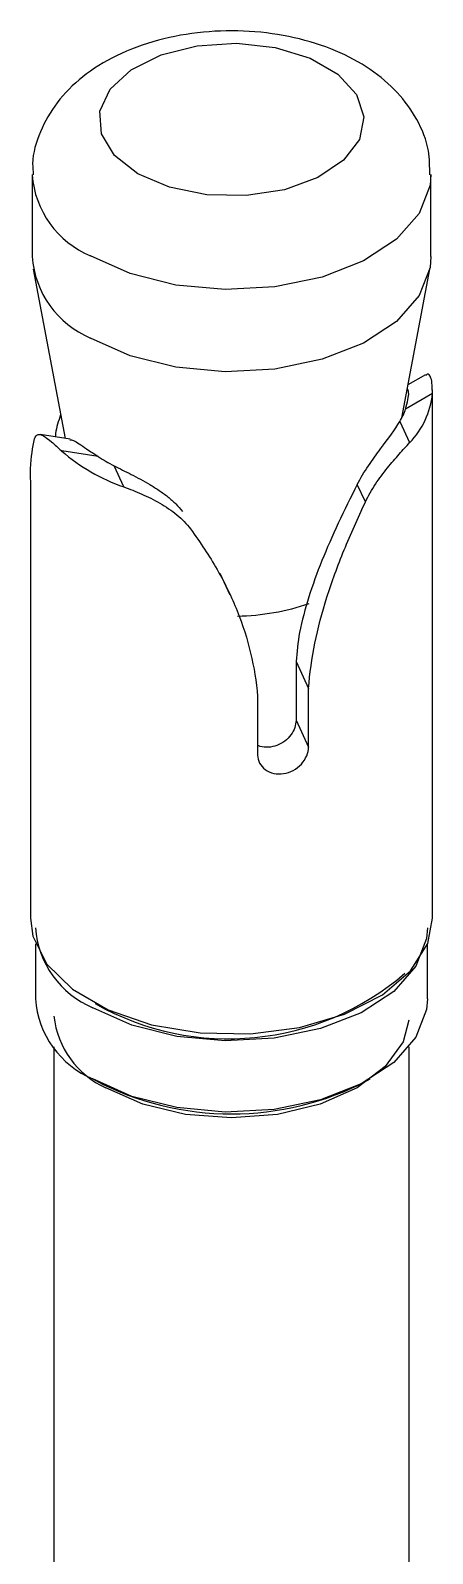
# Model space of a CAD drawing. Extents: x -976302 to -776254, y 5665 to 231437.
# Drawn here: x -791734.2 to -791673.8, y 92190 to 92418.4 of the extents above; entities that cross this region are included whole.
import ezdxf

# ---------------------------------------------------------------- set-up
doc = ezdxf.new("R2010")
doc.units = 0
doc.header["$LTSCALE"] = 1000
doc.header["$MEASUREMENT"] = 0
doc.layers.add('暖通', color=7, linetype='Continuous')

msp = doc.modelspace()

# ---------------------------------------------------------------- linework, layer by layer
at = {"layer": '暖通', "color": 7}
for p, q in [((-791733.96, 92396.83), (-791733.96, 92384.51)), ((-791733.96, 92396.83), (-791733.96, 92384.51)), ((-791733.96, 92396.83), (-791733.96, 92384.51)), ((-791733.96, 92396.83), (-791733.96, 92384.51)), ((-791674.08, 92384.51), (-791674.08, 92396.83)), ((-791674.08, 92384.51), (-791674.08, 92396.83)), ((-791674.08, 92384.51), (-791674.08, 92396.83)), ((-791674.08, 92384.51), (-791674.08, 92396.83)), ((-791733.79, 92382.64), (-791729.01, 92357.24)), ((-791733.79, 92382.64), (-791729.01, 92357.24)), ((-791733.79, 92382.64), (-791729.01, 92357.24)), ((-791733.79, 92382.64), (-791729.01, 92357.24)), ((-791678.45, 92360.31), (-791674.26, 92382.64)), ((-791678.45, 92360.31), (-791674.26, 92382.64)), ((-791678.45, 92360.31), (-791674.26, 92382.64)), ((-791678.45, 92360.31), (-791674.26, 92382.64)), ((-791674.91, 92366.76), (-791677.52, 92365.25)), ((-791674.91, 92366.76), (-791677.52, 92365.25)), ((-791674.91, 92366.76), (-791677.52, 92365.25)), ((-791674.91, 92366.76), (-791677.52, 92365.25)), ((-791673.83, 92285.28), (-791673.83, 92364.54)), ((-791673.83, 92285.28), (-791673.83, 92364.54)), ((-791673.83, 92285.28), (-791673.83, 92364.54)), ((-791673.83, 92285.28), (-791673.83, 92364.54)), ((-791673.86, 92363.96), (-791677.88, 92361.64)), ((-791673.86, 92363.96), (-791677.88, 92361.64)), ((-791678.75, 92359.77), (-791677.27, 92356.6)), ((-791678.75, 92359.77), (-791677.27, 92356.6)), ((-791728.27, 92357.12), (-791732.74, 92357.82)), ((-791728.27, 92357.12), (-791732.74, 92357.82)), ((-791728.27, 92357.12), (-791732.74, 92357.82)), ((-791728.27, 92357.12), (-791732.74, 92357.82)), ((-791724.03, 92354.5), (-791729.52, 92355.35)), ((-791724.03, 92354.5), (-791729.52, 92355.35)), ((-791720.18, 92349.96), (-791721.66, 92353.13)), ((-791720.18, 92349.96), (-791721.66, 92353.13)), ((-791683.91, 92347.71), (-791685.13, 92350.33)), ((-791683.91, 92347.71), (-791685.13, 92350.33)), ((-791734.21, 92350.23), (-791734.21, 92285.28)), ((-791734.21, 92350.23), (-791734.21, 92285.28)), ((-791734.21, 92350.23), (-791734.21, 92285.28)), ((-791734.21, 92350.23), (-791734.21, 92285.28)), ((-791704.2, 92333.74), (-791705.7, 92336.97)), ((-791704.2, 92333.74), (-791705.7, 92336.97)), ((-791704.2, 92333.74), (-791705.7, 92336.97)), ((-791704.2, 92333.74), (-791705.7, 92336.97)), ((-791694.32, 92323.76), (-791692.45, 92319.72)), ((-791694.32, 92323.76), (-791694.32, 92314.97)), ((-791694.32, 92323.76), (-791692.45, 92319.72)), ((-791694.32, 92323.76), (-791694.32, 92314.97)), ((-791700.1, 92318.54), (-791700.1, 92309.74)), ((-791700.1, 92318.54), (-791700.1, 92309.74)), ((-791692.45, 92310.92), (-791692.45, 92319.72)), ((-791692.45, 92310.92), (-791692.45, 92319.72)), ((-791694.32, 92314.97), (-791692.45, 92310.92)), ((-791694.32, 92314.97), (-791692.45, 92310.92)), ((-791733.46, 92281.41), (-791733.46, 92273.16)), ((-791733.46, 92281.41), (-791733.46, 92273.16)), ((-791733.46, 92281.41), (-791733.46, 92273.16)), ((-791733.46, 92281.41), (-791733.46, 92273.16)), ((-791674.58, 92273.16), (-791674.58, 92281.41)), ((-791674.58, 92273.16), (-791674.58, 92281.41)), ((-791674.58, 92273.16), (-791674.58, 92281.41)), ((-791674.58, 92273.16), (-791674.58, 92281.41)), ((-791730.69, 92265.97), (-791730.69, 92178.25)), ((-791730.69, 92265.97), (-791730.69, 92178.25)), ((-791730.69, 92265.97), (-791730.69, 92178.25)), ((-791730.69, 92265.97), (-791730.69, 92178.25)), ((-791677.35, 92178.25), (-791677.35, 92265.97)), ((-791677.35, 92178.25), (-791677.35, 92265.97)), ((-791677.35, 92178.25), (-791677.35, 92265.97)), ((-791677.35, 92178.25), (-791677.35, 92265.97)), ((-791724.84, 92261.14), (-791724.48, 92260.94)), ((-791724.84, 92261.14), (-791724.48, 92260.94)), ((-791724.84, 92261.14), (-791724.48, 92260.94)), ((-791724.84, 92261.14), (-791724.48, 92260.94)), ((-791683.56, 92260.94), (-791683.2, 92261.14)), ((-791683.56, 92260.94), (-791683.2, 92261.14)), ((-791683.56, 92260.94), (-791683.2, 92261.14)), ((-791683.56, 92260.94), (-791683.2, 92261.14))]:
    msp.add_line(p, q, dxfattribs=at)
at = {"layer": '暖通', "color": 7, "flags": 128}
for points in [[(-791718.08, 92396.94), (-791721.59, 92399.69), (-791723.55, 92402.92), (-791723.77, 92406.34), (-791722.24, 92409.64), (-791719.09, 92412.54), (-791714.6, 92414.77), (-791709.17, 92416.14), (-791703.28, 92416.52), (-791697.46, 92415.88), (-791692.22, 92414.28), (-791688.03, 92411.87), (-791685.26, 92408.84), (-791684.16, 92405.48), (-791684.82, 92402.08), (-791687.19, 92398.95), (-791691.06, 92396.35), (-791696.07, 92394.53), (-791701.8, 92393.65), (-791707.72, 92393.78), (-791713.31, 92394.91), (-791718.08, 92396.94)], [(-791718.08, 92396.94), (-791721.59, 92399.69), (-791723.55, 92402.92), (-791723.77, 92406.34), (-791722.24, 92409.64), (-791719.09, 92412.54), (-791714.6, 92414.77), (-791709.17, 92416.14), (-791703.28, 92416.52), (-791697.46, 92415.88), (-791692.22, 92414.28), (-791688.03, 92411.87), (-791685.26, 92408.84), (-791684.16, 92405.48), (-791684.82, 92402.08), (-791687.19, 92398.95), (-791691.06, 92396.35), (-791696.07, 92394.53), (-791701.8, 92393.65), (-791707.72, 92393.78), (-791713.31, 92394.91), (-791718.08, 92396.94)], [(-791718.08, 92396.94), (-791721.59, 92399.69), (-791723.55, 92402.92), (-791723.77, 92406.34), (-791722.24, 92409.64), (-791719.09, 92412.54), (-791714.6, 92414.77), (-791709.17, 92416.14), (-791703.28, 92416.52), (-791697.46, 92415.88), (-791692.22, 92414.28), (-791688.03, 92411.87), (-791685.26, 92408.84), (-791684.16, 92405.48), (-791684.82, 92402.08), (-791687.19, 92398.95), (-791691.06, 92396.35), (-791696.07, 92394.53), (-791701.8, 92393.65), (-791707.72, 92393.78), (-791713.31, 92394.91), (-791718.08, 92396.94)], [(-791718.08, 92396.94), (-791721.59, 92399.69), (-791723.55, 92402.92), (-791723.77, 92406.34), (-791722.24, 92409.64), (-791719.09, 92412.54), (-791714.6, 92414.77), (-791709.17, 92416.14), (-791703.28, 92416.52), (-791697.46, 92415.88), (-791692.22, 92414.28), (-791688.03, 92411.87), (-791685.26, 92408.84), (-791684.16, 92405.48), (-791684.82, 92402.08), (-791687.19, 92398.95), (-791691.06, 92396.35), (-791696.07, 92394.53), (-791701.8, 92393.65), (-791707.72, 92393.78), (-791713.31, 92394.91), (-791718.08, 92396.94)], [(-791674.08, 92396.81), (-791674.21, 92395.21), (-791675.85, 92390.98), (-791679.26, 92387.12), (-791684.22, 92383.87), (-791690.43, 92381.43), (-791697.49, 92379.97), (-791704.96, 92379.56), (-791712.37, 92380.24), (-791719.26, 92381.96), (-791725.19, 92384.61)], [(-791674.08, 92396.81), (-791674.21, 92395.21), (-791675.85, 92390.98), (-791679.26, 92387.12), (-791684.22, 92383.87), (-791690.43, 92381.43), (-791697.49, 92379.97), (-791704.96, 92379.56), (-791712.37, 92380.24), (-791719.26, 92381.96), (-791725.19, 92384.61)], [(-791674.08, 92396.81), (-791674.21, 92395.21), (-791675.85, 92390.98), (-791679.26, 92387.12), (-791684.22, 92383.87), (-791690.43, 92381.43), (-791697.49, 92379.97), (-791704.96, 92379.56), (-791712.37, 92380.24), (-791719.26, 92381.96), (-791725.19, 92384.61)], [(-791674.08, 92396.81), (-791674.21, 92395.21), (-791675.85, 92390.98), (-791679.26, 92387.12), (-791684.22, 92383.87), (-791690.43, 92381.43), (-791697.49, 92379.97), (-791704.96, 92379.56), (-791712.37, 92380.24), (-791719.26, 92381.96), (-791725.19, 92384.61)], [(-791674.08, 92384.51), (-791674.21, 92382.88), (-791675.85, 92378.65), (-791679.26, 92374.79), (-791684.22, 92371.54), (-791690.43, 92369.11), (-791697.49, 92367.64), (-791704.96, 92367.23), (-791712.37, 92367.91), (-791719.26, 92369.63), (-791725.19, 92372.29)], [(-791674.08, 92384.51), (-791674.21, 92382.88), (-791675.85, 92378.65), (-791679.26, 92374.79), (-791684.22, 92371.54), (-791690.43, 92369.11), (-791697.49, 92367.64), (-791704.96, 92367.23), (-791712.37, 92367.91), (-791719.26, 92369.63), (-791725.19, 92372.29)], [(-791674.08, 92384.51), (-791674.21, 92382.88), (-791675.85, 92378.65), (-791679.26, 92374.79), (-791684.22, 92371.54), (-791690.43, 92369.11), (-791697.49, 92367.64), (-791704.96, 92367.23), (-791712.37, 92367.91), (-791719.26, 92369.63), (-791725.19, 92372.29)], [(-791674.08, 92384.51), (-791674.21, 92382.88), (-791675.85, 92378.65), (-791679.26, 92374.79), (-791684.22, 92371.54), (-791690.43, 92369.11), (-791697.49, 92367.64), (-791704.96, 92367.23), (-791712.37, 92367.91), (-791719.26, 92369.63), (-791725.19, 92372.29)], [(-791734.21, 92285.28), (-791733.84, 92282.55), (-791731.73, 92278.36), (-791727.88, 92274.6), (-791722.53, 92271.51), (-791716.01, 92269.28), (-791708.74, 92268.07), (-791701.18, 92267.93), (-791693.79, 92268.88), (-791687.05, 92270.86), (-791681.37, 92273.75), (-791677.12, 92277.37), (-791674.56, 92281.48), (-791673.83, 92285.28)], [(-791734.21, 92285.28), (-791733.84, 92282.55), (-791731.73, 92278.36), (-791727.88, 92274.6), (-791722.53, 92271.51), (-791716.01, 92269.28), (-791708.74, 92268.07), (-791701.18, 92267.93), (-791693.79, 92268.88), (-791687.05, 92270.86), (-791681.37, 92273.75), (-791677.12, 92277.37), (-791674.56, 92281.48), (-791673.83, 92285.28)], [(-791734.21, 92285.28), (-791733.84, 92282.55), (-791731.73, 92278.36), (-791727.88, 92274.6), (-791722.53, 92271.51), (-791716.01, 92269.28), (-791708.74, 92268.07), (-791701.18, 92267.93), (-791693.79, 92268.88), (-791687.05, 92270.86), (-791681.37, 92273.75), (-791677.12, 92277.37), (-791674.56, 92281.48), (-791673.83, 92285.28)], [(-791734.21, 92285.28), (-791733.84, 92282.55), (-791731.73, 92278.36), (-791727.88, 92274.6), (-791722.53, 92271.51), (-791716.01, 92269.28), (-791708.74, 92268.07), (-791701.18, 92267.93), (-791693.79, 92268.88), (-791687.05, 92270.86), (-791681.37, 92273.75), (-791677.12, 92277.37), (-791674.56, 92281.48), (-791673.83, 92285.28)], [(-791674.58, 92283.84), (-791674.72, 92282.24), (-791676.32, 92278.09), (-791679.67, 92274.29), (-791684.55, 92271.09), (-791690.66, 92268.7), (-791697.6, 92267.26), (-791704.95, 92266.86), (-791712.23, 92267.52), (-791719.01, 92269.21), (-791724.84, 92271.83)], [(-791674.58, 92283.84), (-791674.72, 92282.24), (-791676.32, 92278.09), (-791679.67, 92274.29), (-791684.55, 92271.09), (-791690.66, 92268.7), (-791697.6, 92267.26), (-791704.95, 92266.86), (-791712.23, 92267.52), (-791719.01, 92269.21), (-791724.84, 92271.83)], [(-791674.58, 92283.84), (-791674.72, 92282.24), (-791676.32, 92278.09), (-791679.67, 92274.29), (-791684.55, 92271.09), (-791690.66, 92268.7), (-791697.6, 92267.26), (-791704.95, 92266.86), (-791712.23, 92267.52), (-791719.01, 92269.21), (-791724.84, 92271.83)], [(-791674.58, 92283.84), (-791674.72, 92282.24), (-791676.32, 92278.09), (-791679.67, 92274.29), (-791684.55, 92271.09), (-791690.66, 92268.7), (-791697.6, 92267.26), (-791704.95, 92266.86), (-791712.23, 92267.52), (-791719.01, 92269.21), (-791724.84, 92271.83)], [(-791674.58, 92273.16), (-791674.72, 92271.56), (-791676.32, 92267.4), (-791679.67, 92263.61), (-791684.55, 92260.41), (-791690.66, 92258.02), (-791697.6, 92256.57), (-791704.95, 92256.17), (-791712.23, 92256.84), (-791719.01, 92258.53), (-791724.84, 92261.14)], [(-791674.58, 92273.16), (-791674.72, 92271.56), (-791676.32, 92267.4), (-791679.67, 92263.61), (-791684.55, 92260.41), (-791690.66, 92258.02), (-791697.6, 92256.57), (-791704.95, 92256.17), (-791712.23, 92256.84), (-791719.01, 92258.53), (-791724.84, 92261.14)], [(-791674.58, 92273.16), (-791674.72, 92271.56), (-791676.32, 92267.4), (-791679.67, 92263.61), (-791684.55, 92260.41), (-791690.66, 92258.02), (-791697.6, 92256.57), (-791704.95, 92256.17), (-791712.23, 92256.84), (-791719.01, 92258.53), (-791724.84, 92261.14)], [(-791674.58, 92273.16), (-791674.72, 92271.56), (-791676.32, 92267.4), (-791679.67, 92263.61), (-791684.55, 92260.41), (-791690.66, 92258.02), (-791697.6, 92256.57), (-791704.95, 92256.17), (-791712.23, 92256.84), (-791719.01, 92258.53), (-791724.84, 92261.14)], [(-791677.38, 92269.98), (-791678.26, 92266.71), (-791680.93, 92263), (-791685.16, 92259.81), (-791690.69, 92257.36), (-791697.12, 92255.82), (-791704.02, 92255.3), (-791710.92, 92255.82), (-791717.36, 92257.36), (-791722.88, 92259.81)], [(-791677.38, 92269.98), (-791678.26, 92266.71), (-791680.93, 92263), (-791685.16, 92259.81), (-791690.69, 92257.36), (-791697.12, 92255.82), (-791704.02, 92255.3), (-791710.92, 92255.82), (-791717.36, 92257.36), (-791722.88, 92259.81)], [(-791677.38, 92269.98), (-791678.26, 92266.71), (-791680.93, 92263), (-791685.16, 92259.81), (-791690.69, 92257.36), (-791697.12, 92255.82), (-791704.02, 92255.3), (-791710.92, 92255.82), (-791717.36, 92257.36), (-791722.88, 92259.81)], [(-791677.38, 92269.98), (-791678.26, 92266.71), (-791680.93, 92263), (-791685.16, 92259.81), (-791690.69, 92257.36), (-791697.12, 92255.82), (-791704.02, 92255.3), (-791710.92, 92255.82), (-791717.36, 92257.36), (-791722.88, 92259.81)]]:
    msp.add_lwpolyline(points, dxfattribs=at)
at = {"layer": '暖通', "color": 7}
for centre, radius, start, end in [((-791719.58, 92397.9), 14.43, 184.4331, 247.0907), ((-791719.58, 92397.9), 14.43, 184.4331, 247.0907), ((-791719.59, 92385.57), 14.41, 184.2066, 247.1136), ((-791719.59, 92385.57), 14.41, 184.2066, 247.1136), ((-791686.15, 92365.19), 12.36, 315.9205, 354.2826), ((-791686.15, 92365.19), 12.36, 315.9205, 354.2826), ((-791688.02, 92365.21), 10.75, 329.5973, 340.6057), ((-791688.02, 92365.21), 10.75, 329.5973, 340.6057), ((-791710.97, 92376.71), 28.3, 229.0183, 250.9871), ((-791710.97, 92376.71), 28.3, 229.0183, 250.9871), ((-791710.3, 92375.55), 25.13, 236.8797, 243.1257), ((-791710.3, 92375.55), 25.13, 236.8797, 243.1257), ((-791703.8, 92365.93), 35.36, 271.0925, 288.9167), ((-791703.8, 92365.93), 35.36, 271.0925, 288.9167), ((-791719.33, 92284.88), 14.17, 184.2066, 247.1136), ((-791719.33, 92284.88), 14.17, 184.2066, 247.1136), ((-791704.46, 92307.79), 40.62, 240.4683, 310.6934), ((-791704.46, 92307.79), 40.62, 240.4683, 310.6934), ((-791719.33, 92274.2), 14.17, 184.2066, 247.1136), ((-791719.33, 92274.2), 14.17, 184.2066, 247.1136), ((-791717.34, 92272.04), 13.43, 186.2564, 245.6346), ((-791717.34, 92272.04), 13.43, 186.2564, 245.6346), ((-791704.02, 92299.89), 43.99, 242.2873, 297.7181), ((-791704.02, 92299.89), 43.99, 242.2873, 297.7181)]:
    msp.add_arc(centre, radius, start, end, dxfattribs=at)
for points, knots in [([(-791674.26, 92396.78), (-791674.26, 92397.99), (-791674.26, 92400.88), (-791676.04, 92405.17), (-791679.02, 92409.3), (-791683.16, 92412.78), (-791688.37, 92415.58), (-791694.54, 92417.52), (-791701.33, 92418.47), (-791708.31, 92418.35), (-791715.14, 92417.13), (-791721.3, 92414.87), (-791726.42, 92411.69), (-791730.33, 92407.82), (-791732.84, 92403.35), (-791734.04, 92399.53), (-791733.83, 92397.34), (-791733.78, 92396.79)], [0, 0, 0, 0, 0.046503, 0.111141, 0.17548, 0.243089, 0.315844, 0.392566, 0.470023, 0.547522, 0.625824, 0.705856, 0.780164, 0.849873, 0.915259, 0.978556, 1, 1, 1, 1]), ([(-791674.26, 92396.78), (-791674.26, 92397.99), (-791674.26, 92400.88), (-791676.04, 92405.17), (-791679.02, 92409.3), (-791683.16, 92412.78), (-791688.37, 92415.58), (-791694.54, 92417.52), (-791701.33, 92418.47), (-791708.31, 92418.35), (-791715.14, 92417.13), (-791721.3, 92414.87), (-791726.42, 92411.69), (-791730.33, 92407.82), (-791732.84, 92403.35), (-791734.04, 92399.53), (-791733.83, 92397.34), (-791733.78, 92396.79)], [0, 0, 0, 0, 0.046503, 0.111141, 0.17548, 0.243089, 0.315844, 0.392566, 0.470023, 0.547522, 0.625824, 0.705856, 0.780164, 0.849873, 0.915259, 0.978556, 1, 1, 1, 1]), ([(-791674.26, 92396.78), (-791674.26, 92397.99), (-791674.26, 92400.88), (-791676.04, 92405.17), (-791679.02, 92409.3), (-791683.16, 92412.78), (-791688.37, 92415.58), (-791694.54, 92417.52), (-791701.33, 92418.47), (-791708.31, 92418.35), (-791715.14, 92417.13), (-791721.3, 92414.87), (-791726.42, 92411.69), (-791730.33, 92407.82), (-791732.84, 92403.35), (-791734.04, 92399.53), (-791733.83, 92397.34), (-791733.78, 92396.79)], [0, 0, 0, 0, 0.046503, 0.111141, 0.17548, 0.243089, 0.315844, 0.392566, 0.470023, 0.547522, 0.625824, 0.705856, 0.780164, 0.849873, 0.915259, 0.978556, 1, 1, 1, 1]), ([(-791674.26, 92396.78), (-791674.26, 92397.99), (-791674.26, 92400.88), (-791676.04, 92405.17), (-791679.02, 92409.3), (-791683.16, 92412.78), (-791688.37, 92415.58), (-791694.54, 92417.52), (-791701.33, 92418.47), (-791708.31, 92418.35), (-791715.14, 92417.13), (-791721.3, 92414.87), (-791726.42, 92411.69), (-791730.33, 92407.82), (-791732.84, 92403.35), (-791734.04, 92399.53), (-791733.83, 92397.34), (-791733.78, 92396.79)], [0, 0, 0, 0, 0.046503, 0.111141, 0.17548, 0.243089, 0.315844, 0.392566, 0.470023, 0.547522, 0.625824, 0.705856, 0.780164, 0.849873, 0.915259, 0.978556, 1, 1, 1, 1]), ([(-791673.86, 92363.96), (-791673.87, 92364.83), (-791673.89, 92366.33), (-791674.49, 92367.08), (-791674.79, 92366.74), (-791674.85, 92366.66)], [0, 0, 0, 0, 0.523178, 0.900486, 1, 1, 1, 1]), ([(-791673.86, 92363.96), (-791673.87, 92364.83), (-791673.89, 92366.33), (-791674.49, 92367.08), (-791674.79, 92366.74), (-791674.85, 92366.66)], [0, 0, 0, 0, 0.523178, 0.900486, 1, 1, 1, 1]), ([(-791673.86, 92363.96), (-791673.87, 92364.83), (-791673.89, 92366.33), (-791674.49, 92367.08), (-791674.79, 92366.74), (-791674.85, 92366.66)], [0, 0, 0, 0, 0.523178, 0.900486, 1, 1, 1, 1]), ([(-791673.86, 92363.96), (-791673.87, 92364.83), (-791673.89, 92366.33), (-791674.49, 92367.08), (-791674.79, 92366.74), (-791674.85, 92366.66)], [0, 0, 0, 0, 0.523178, 0.900486, 1, 1, 1, 1]), ([(-791677.88, 92361.64), (-791677.62, 92362.61), (-791677.24, 92364.02), (-791677.54, 92364.51), (-791677.63, 92364.67)], [0, 0, 0, 0, 0.686379, 1, 1, 1, 1]), ([(-791677.88, 92361.64), (-791677.62, 92362.61), (-791677.24, 92364.02), (-791677.54, 92364.51), (-791677.63, 92364.67)], [0, 0, 0, 0, 0.686379, 1, 1, 1, 1]), ([(-791677.88, 92361.64), (-791677.62, 92362.61), (-791677.24, 92364.02), (-791677.54, 92364.51), (-791677.63, 92364.67)], [0, 0, 0, 0, 0.686379, 1, 1, 1, 1]), ([(-791677.88, 92361.64), (-791677.62, 92362.61), (-791677.24, 92364.02), (-791677.54, 92364.51), (-791677.63, 92364.67)], [0, 0, 0, 0, 0.686379, 1, 1, 1, 1]), ([(-791729.68, 92360.77), (-791730, 92359.82), (-791730.39, 92358.69), (-791730.47, 92357.63), (-791730.49, 92357.47)], [0, 0, 0, 0, 0.844197, 1, 1, 1, 1]), ([(-791729.68, 92360.77), (-791730, 92359.82), (-791730.39, 92358.69), (-791730.47, 92357.63), (-791730.49, 92357.47)], [0, 0, 0, 0, 0.844197, 1, 1, 1, 1]), ([(-791729.68, 92360.77), (-791730, 92359.82), (-791730.39, 92358.69), (-791730.47, 92357.63), (-791730.49, 92357.47)], [0, 0, 0, 0, 0.844197, 1, 1, 1, 1]), ([(-791729.68, 92360.77), (-791730, 92359.82), (-791730.39, 92358.69), (-791730.47, 92357.63), (-791730.49, 92357.47)], [0, 0, 0, 0, 0.844197, 1, 1, 1, 1]), ([(-791685.13, 92350.33), (-791684.64, 92351.29), (-791684.07, 92352.22), (-791682.84, 92354.03), (-791682.22, 92354.88), (-791680.44, 92357.25), (-791679.45, 92358.57), (-791678.75, 92359.77)], [0, 0, 0, 0, 0.25, 0.25, 0.5, 0.5, 1, 1, 1, 1]), ([(-791685.13, 92350.33), (-791684.64, 92351.29), (-791684.07, 92352.22), (-791682.84, 92354.03), (-791682.22, 92354.88), (-791680.44, 92357.25), (-791679.45, 92358.57), (-791678.75, 92359.77)], [0, 0, 0, 0, 0.25, 0.25, 0.5, 0.5, 1, 1, 1, 1]), ([(-791685.13, 92350.33), (-791684.64, 92351.29), (-791684.07, 92352.22), (-791682.84, 92354.03), (-791682.22, 92354.88), (-791680.44, 92357.25), (-791679.45, 92358.57), (-791678.75, 92359.77)], [0, 0, 0, 0, 0.25, 0.25, 0.5, 0.5, 1, 1, 1, 1]), ([(-791685.13, 92350.33), (-791684.64, 92351.29), (-791684.07, 92352.22), (-791682.84, 92354.03), (-791682.22, 92354.88), (-791680.44, 92357.25), (-791679.45, 92358.57), (-791678.75, 92359.77)], [0, 0, 0, 0, 0.25, 0.25, 0.5, 0.5, 1, 1, 1, 1]), ([(-791734.16, 92350.23), (-791734.18, 92351.07), (-791734.25, 92354), (-791733.86, 92355.84), (-791733.58, 92357.16)], [0, 0, 0, 0, 0.2891576, 1, 1, 1, 1]), ([(-791734.16, 92350.23), (-791734.18, 92351.07), (-791734.25, 92354), (-791733.86, 92355.84), (-791733.58, 92357.16)], [0, 0, 0, 0, 0.2891576, 1, 1, 1, 1]), ([(-791734.16, 92350.23), (-791734.18, 92351.07), (-791734.25, 92354), (-791733.86, 92355.84), (-791733.58, 92357.16)], [0, 0, 0, 0, 0.2891576, 1, 1, 1, 1]), ([(-791734.16, 92350.23), (-791734.18, 92351.07), (-791734.25, 92354), (-791733.86, 92355.84), (-791733.58, 92357.16)], [0, 0, 0, 0, 0.2891576, 1, 1, 1, 1]), ([(-791733.58, 92357.16), (-791733.46, 92357.53), (-791733.3, 92357.74), (-791732.85, 92357.88), (-791732.58, 92357.8), (-791731.89, 92357.4), (-791731.49, 92357.09), (-791730.59, 92356.32), (-791730.08, 92355.86), (-791729.52, 92355.35)], [0, 0, 0, 0, 0.25, 0.25, 0.5, 0.5, 0.75, 0.75, 1, 1, 1, 1]), ([(-791733.58, 92357.16), (-791733.46, 92357.53), (-791733.3, 92357.74), (-791732.85, 92357.88), (-791732.58, 92357.8), (-791731.89, 92357.4), (-791731.49, 92357.09), (-791730.59, 92356.32), (-791730.08, 92355.86), (-791729.52, 92355.35)], [0, 0, 0, 0, 0.25, 0.25, 0.5, 0.5, 0.75, 0.75, 1, 1, 1, 1]), ([(-791733.58, 92357.16), (-791733.46, 92357.53), (-791733.3, 92357.74), (-791732.85, 92357.88), (-791732.58, 92357.8), (-791731.89, 92357.4), (-791731.49, 92357.09), (-791730.59, 92356.32), (-791730.08, 92355.86), (-791729.52, 92355.35)], [0, 0, 0, 0, 0.25, 0.25, 0.5, 0.5, 0.75, 0.75, 1, 1, 1, 1]), ([(-791733.58, 92357.16), (-791733.46, 92357.53), (-791733.3, 92357.74), (-791732.85, 92357.88), (-791732.58, 92357.8), (-791731.89, 92357.4), (-791731.49, 92357.09), (-791730.59, 92356.32), (-791730.08, 92355.86), (-791729.52, 92355.35)], [0, 0, 0, 0, 0.25, 0.25, 0.5, 0.5, 0.75, 0.75, 1, 1, 1, 1]), ([(-791728.29, 92357.04), (-791728.12, 92357.02), (-791727.59, 92356.95), (-791726.1, 92355.88), (-791724.63, 92354.9), (-791724.03, 92354.5)], [0, 0, 0, 0, 0.205231, 0.676609, 1, 1, 1, 1]), ([(-791728.29, 92357.04), (-791728.12, 92357.02), (-791727.59, 92356.95), (-791726.1, 92355.88), (-791724.63, 92354.9), (-791724.03, 92354.5)], [0, 0, 0, 0, 0.205231, 0.676609, 1, 1, 1, 1]), ([(-791728.29, 92357.04), (-791728.12, 92357.02), (-791727.59, 92356.95), (-791726.1, 92355.88), (-791724.63, 92354.9), (-791724.03, 92354.5)], [0, 0, 0, 0, 0.205231, 0.676609, 1, 1, 1, 1]), ([(-791728.29, 92357.04), (-791728.12, 92357.02), (-791727.59, 92356.95), (-791726.1, 92355.88), (-791724.63, 92354.9), (-791724.03, 92354.5)], [0, 0, 0, 0, 0.205231, 0.676609, 1, 1, 1, 1]), ([(-791683.91, 92347.71), (-791683.48, 92348.64), (-791682.96, 92349.53), (-791681.82, 92351.25), (-791681.21, 92352.05), (-791680, 92353.55), (-791679.4, 92354.24), (-791678.28, 92355.49), (-791677.76, 92356.07), (-791677.27, 92356.6)], [0, 0, 0, 0, 0.25, 0.25, 0.5, 0.5, 0.75, 0.75, 1, 1, 1, 1]), ([(-791683.91, 92347.71), (-791683.48, 92348.64), (-791682.96, 92349.53), (-791681.82, 92351.25), (-791681.21, 92352.05), (-791680, 92353.55), (-791679.4, 92354.24), (-791678.28, 92355.49), (-791677.76, 92356.07), (-791677.27, 92356.6)], [0, 0, 0, 0, 0.25, 0.25, 0.5, 0.5, 0.75, 0.75, 1, 1, 1, 1]), ([(-791683.91, 92347.71), (-791683.48, 92348.64), (-791682.96, 92349.53), (-791681.82, 92351.25), (-791681.21, 92352.05), (-791680, 92353.55), (-791679.4, 92354.24), (-791678.28, 92355.49), (-791677.76, 92356.07), (-791677.27, 92356.6)], [0, 0, 0, 0, 0.25, 0.25, 0.5, 0.5, 0.75, 0.75, 1, 1, 1, 1]), ([(-791683.91, 92347.71), (-791683.48, 92348.64), (-791682.96, 92349.53), (-791681.82, 92351.25), (-791681.21, 92352.05), (-791680, 92353.55), (-791679.4, 92354.24), (-791678.28, 92355.49), (-791677.76, 92356.07), (-791677.27, 92356.6)], [0, 0, 0, 0, 0.25, 0.25, 0.5, 0.5, 0.75, 0.75, 1, 1, 1, 1]), ([(-791721.66, 92353.13), (-791720.83, 92352.71), (-791719.97, 92352.29), (-791718.17, 92351.37), (-791717.22, 92350.86), (-791715.82, 92350.04), (-791715.36, 92349.75), (-791714.45, 92349.13), (-791714, 92348.81), (-791713.17, 92348.14), (-791712.77, 92347.79), (-791712.03, 92347.05), (-791711.69, 92346.66), (-791711.39, 92346.27)], [0, 0, 0, 0, 0.25, 0.25, 0.5, 0.5, 0.625, 0.625, 0.75, 0.75, 0.875, 0.875, 1, 1, 1, 1]), ([(-791721.66, 92353.13), (-791720.83, 92352.71), (-791719.97, 92352.29), (-791718.17, 92351.37), (-791717.22, 92350.86), (-791715.82, 92350.04), (-791715.36, 92349.75), (-791714.45, 92349.13), (-791714, 92348.81), (-791713.17, 92348.14), (-791712.77, 92347.79), (-791712.03, 92347.05), (-791711.69, 92346.66), (-791711.39, 92346.27)], [0, 0, 0, 0, 0.25, 0.25, 0.5, 0.5, 0.625, 0.625, 0.75, 0.75, 0.875, 0.875, 1, 1, 1, 1]), ([(-791721.66, 92353.13), (-791720.83, 92352.71), (-791719.97, 92352.29), (-791718.17, 92351.37), (-791717.22, 92350.86), (-791715.82, 92350.04), (-791715.36, 92349.75), (-791714.45, 92349.13), (-791714, 92348.81), (-791713.17, 92348.14), (-791712.77, 92347.79), (-791712.03, 92347.05), (-791711.69, 92346.66), (-791711.39, 92346.27)], [0, 0, 0, 0, 0.25, 0.25, 0.5, 0.5, 0.625, 0.625, 0.75, 0.75, 0.875, 0.875, 1, 1, 1, 1]), ([(-791721.66, 92353.13), (-791720.83, 92352.71), (-791719.97, 92352.29), (-791718.17, 92351.37), (-791717.22, 92350.86), (-791715.82, 92350.04), (-791715.36, 92349.75), (-791714.45, 92349.13), (-791714, 92348.81), (-791713.17, 92348.14), (-791712.77, 92347.79), (-791712.03, 92347.05), (-791711.69, 92346.66), (-791711.39, 92346.27)], [0, 0, 0, 0, 0.25, 0.25, 0.5, 0.5, 0.625, 0.625, 0.75, 0.75, 0.875, 0.875, 1, 1, 1, 1]), ([(-791685.13, 92350.33), (-791686.12, 92348.37), (-791687.09, 92346.43), (-791688.89, 92342.6), (-791689.71, 92340.73), (-791691.19, 92337.06), (-791691.84, 92335.25), (-791692.97, 92331.67), (-791693.44, 92329.88), (-791693.81, 92328.12)], [0, 0, 0, 0, 0.25, 0.25, 0.5, 0.5, 0.75, 0.75, 1, 1, 1, 1]), ([(-791685.13, 92350.33), (-791686.12, 92348.37), (-791687.09, 92346.43), (-791688.89, 92342.6), (-791689.71, 92340.73), (-791691.19, 92337.06), (-791691.84, 92335.25), (-791692.97, 92331.67), (-791693.44, 92329.88), (-791693.81, 92328.12)], [0, 0, 0, 0, 0.25, 0.25, 0.5, 0.5, 0.75, 0.75, 1, 1, 1, 1]), ([(-791685.13, 92350.33), (-791686.12, 92348.37), (-791687.09, 92346.43), (-791688.89, 92342.6), (-791689.71, 92340.73), (-791691.19, 92337.06), (-791691.84, 92335.25), (-791692.97, 92331.67), (-791693.44, 92329.88), (-791693.81, 92328.12)], [0, 0, 0, 0, 0.25, 0.25, 0.5, 0.5, 0.75, 0.75, 1, 1, 1, 1]), ([(-791685.13, 92350.33), (-791686.12, 92348.37), (-791687.09, 92346.43), (-791688.89, 92342.6), (-791689.71, 92340.73), (-791691.19, 92337.06), (-791691.84, 92335.25), (-791692.97, 92331.67), (-791693.44, 92329.88), (-791693.81, 92328.12)], [0, 0, 0, 0, 0.25, 0.25, 0.5, 0.5, 0.75, 0.75, 1, 1, 1, 1]), ([(-791720.18, 92349.96), (-791719.31, 92349.64), (-791718.41, 92349.29), (-791716.6, 92348.49), (-791715.67, 92348.03), (-791713.88, 92347), (-791713.01, 92346.42), (-791711.44, 92345.13), (-791710.75, 92344.42), (-791710.18, 92343.65)], [0, 0, 0, 0, 0.25, 0.25, 0.5, 0.5, 0.75, 0.75, 1, 1, 1, 1]), ([(-791720.18, 92349.96), (-791719.31, 92349.64), (-791718.41, 92349.29), (-791716.6, 92348.49), (-791715.67, 92348.03), (-791713.88, 92347), (-791713.01, 92346.42), (-791711.44, 92345.13), (-791710.75, 92344.42), (-791710.18, 92343.65)], [0, 0, 0, 0, 0.25, 0.25, 0.5, 0.5, 0.75, 0.75, 1, 1, 1, 1]), ([(-791720.18, 92349.96), (-791719.31, 92349.64), (-791718.41, 92349.29), (-791716.6, 92348.49), (-791715.67, 92348.03), (-791713.88, 92347), (-791713.01, 92346.42), (-791711.44, 92345.13), (-791710.75, 92344.42), (-791710.18, 92343.65)], [0, 0, 0, 0, 0.25, 0.25, 0.5, 0.5, 0.75, 0.75, 1, 1, 1, 1]), ([(-791720.18, 92349.96), (-791719.31, 92349.64), (-791718.41, 92349.29), (-791716.6, 92348.49), (-791715.67, 92348.03), (-791713.88, 92347), (-791713.01, 92346.42), (-791711.44, 92345.13), (-791710.75, 92344.42), (-791710.18, 92343.65)], [0, 0, 0, 0, 0.25, 0.25, 0.5, 0.5, 0.75, 0.75, 1, 1, 1, 1]), ([(-791692.45, 92319.72), (-791692.1, 92324.25), (-791691.15, 92328.78), (-791688.95, 92335.74), (-791688.08, 92338.11), (-791686.13, 92342.88), (-791685.05, 92345.27), (-791683.91, 92347.71)], [0, 0, 0, 0, 0.5, 0.5, 0.75, 0.75, 1, 1, 1, 1]), ([(-791692.45, 92319.72), (-791692.1, 92324.25), (-791691.15, 92328.78), (-791688.95, 92335.74), (-791688.08, 92338.11), (-791686.13, 92342.88), (-791685.05, 92345.27), (-791683.91, 92347.71)], [0, 0, 0, 0, 0.5, 0.5, 0.75, 0.75, 1, 1, 1, 1]), ([(-791692.45, 92319.72), (-791692.1, 92324.25), (-791691.15, 92328.78), (-791688.95, 92335.74), (-791688.08, 92338.11), (-791686.13, 92342.88), (-791685.05, 92345.27), (-791683.91, 92347.71)], [0, 0, 0, 0, 0.5, 0.5, 0.75, 0.75, 1, 1, 1, 1]), ([(-791692.45, 92319.72), (-791692.1, 92324.25), (-791691.15, 92328.78), (-791688.95, 92335.74), (-791688.08, 92338.11), (-791686.13, 92342.88), (-791685.05, 92345.27), (-791683.91, 92347.71)], [0, 0, 0, 0, 0.5, 0.5, 0.75, 0.75, 1, 1, 1, 1]), ([(-791710.18, 92343.65), (-791708.68, 92341.62), (-791707.35, 92339.61), (-791705.02, 92335.54), (-791704.02, 92333.47), (-791701.49, 92327.19), (-791700.48, 92322.94), (-791700.1, 92318.54)], [0, 0, 0, 0, 0.25, 0.25, 0.5, 0.5, 1, 1, 1, 1]), ([(-791710.18, 92343.65), (-791708.68, 92341.62), (-791707.35, 92339.61), (-791705.02, 92335.54), (-791704.02, 92333.47), (-791701.49, 92327.19), (-791700.48, 92322.94), (-791700.1, 92318.54)], [0, 0, 0, 0, 0.25, 0.25, 0.5, 0.5, 1, 1, 1, 1]), ([(-791710.18, 92343.65), (-791708.68, 92341.62), (-791707.35, 92339.61), (-791705.02, 92335.54), (-791704.02, 92333.47), (-791701.49, 92327.19), (-791700.48, 92322.94), (-791700.1, 92318.54)], [0, 0, 0, 0, 0.25, 0.25, 0.5, 0.5, 1, 1, 1, 1]), ([(-791710.18, 92343.65), (-791708.68, 92341.62), (-791707.35, 92339.61), (-791705.02, 92335.54), (-791704.02, 92333.47), (-791701.49, 92327.19), (-791700.48, 92322.94), (-791700.1, 92318.54)], [0, 0, 0, 0, 0.25, 0.25, 0.5, 0.5, 1, 1, 1, 1]), ([(-791694.32, 92314.97), (-791694.36, 92314.59), (-791694.44, 92313.85), (-791695.06, 92312.73), (-791695.99, 92311.78), (-791697.18, 92311.11), (-791698.47, 92310.85), (-791699.5, 92310.91), (-791699.98, 92311.16), (-791700.1, 92311.22)], [0, 0, 0, 0, 0.1565755, 0.3130945, 0.4710785, 0.6300509, 0.7874485, 0.9431985, 1, 1, 1, 1]), ([(-791694.32, 92314.97), (-791694.36, 92314.59), (-791694.44, 92313.85), (-791695.06, 92312.73), (-791695.99, 92311.78), (-791697.18, 92311.11), (-791698.47, 92310.85), (-791699.5, 92310.91), (-791699.98, 92311.16), (-791700.1, 92311.22)], [0, 0, 0, 0, 0.1565755, 0.3130945, 0.4710785, 0.6300509, 0.7874485, 0.9431985, 1, 1, 1, 1]), ([(-791694.32, 92314.97), (-791694.36, 92314.59), (-791694.44, 92313.85), (-791695.06, 92312.73), (-791695.99, 92311.78), (-791697.18, 92311.11), (-791698.47, 92310.85), (-791699.5, 92310.91), (-791699.98, 92311.16), (-791700.1, 92311.22)], [0, 0, 0, 0, 0.1565755, 0.3130945, 0.4710785, 0.6300509, 0.7874485, 0.9431985, 1, 1, 1, 1]), ([(-791694.32, 92314.97), (-791694.36, 92314.59), (-791694.44, 92313.85), (-791695.06, 92312.73), (-791695.99, 92311.78), (-791697.18, 92311.11), (-791698.47, 92310.85), (-791699.5, 92310.91), (-791699.98, 92311.16), (-791700.1, 92311.22)], [0, 0, 0, 0, 0.1565755, 0.3130945, 0.4710785, 0.6300509, 0.7874485, 0.9431985, 1, 1, 1, 1]), ([(-791700.1, 92309.74), (-791700.1, 92309.31), (-791700, 92308.9), (-791699.6, 92308.15), (-791699.31, 92307.81), (-791698.22, 92307.02), (-791697.21, 92306.79), (-791695.71, 92307.02), (-791695.21, 92307.19), (-791694.3, 92307.69), (-791693.88, 92308.01), (-791692.84, 92309.14), (-791692.45, 92310.07), (-791692.45, 92310.92)], [0, 0, 0, 0, 0.125, 0.125, 0.25, 0.25, 0.5, 0.5, 0.625, 0.625, 0.75, 0.75, 1, 1, 1, 1]), ([(-791700.1, 92309.74), (-791700.1, 92309.31), (-791700, 92308.9), (-791699.6, 92308.15), (-791699.31, 92307.81), (-791698.22, 92307.02), (-791697.21, 92306.79), (-791695.71, 92307.02), (-791695.21, 92307.19), (-791694.3, 92307.69), (-791693.88, 92308.01), (-791692.84, 92309.14), (-791692.45, 92310.07), (-791692.45, 92310.92)], [0, 0, 0, 0, 0.125, 0.125, 0.25, 0.25, 0.5, 0.5, 0.625, 0.625, 0.75, 0.75, 1, 1, 1, 1]), ([(-791700.1, 92309.74), (-791700.1, 92309.31), (-791700, 92308.9), (-791699.6, 92308.15), (-791699.31, 92307.81), (-791698.22, 92307.02), (-791697.21, 92306.79), (-791695.71, 92307.02), (-791695.21, 92307.19), (-791694.3, 92307.69), (-791693.88, 92308.01), (-791692.84, 92309.14), (-791692.45, 92310.07), (-791692.45, 92310.92)], [0, 0, 0, 0, 0.125, 0.125, 0.25, 0.25, 0.5, 0.5, 0.625, 0.625, 0.75, 0.75, 1, 1, 1, 1]), ([(-791700.1, 92309.74), (-791700.1, 92309.31), (-791700, 92308.9), (-791699.6, 92308.15), (-791699.31, 92307.81), (-791698.22, 92307.02), (-791697.21, 92306.79), (-791695.71, 92307.02), (-791695.21, 92307.19), (-791694.3, 92307.69), (-791693.88, 92308.01), (-791692.84, 92309.14), (-791692.45, 92310.07), (-791692.45, 92310.92)], [0, 0, 0, 0, 0.125, 0.125, 0.25, 0.25, 0.5, 0.5, 0.625, 0.625, 0.75, 0.75, 1, 1, 1, 1])]:
    msp.add_open_spline(points, degree=3, knots=knots, dxfattribs=at)
msp.add_open_spline([(-791693.81, 92328.12), (-791694.04, 92326.65), (-791694.21, 92325.2), (-791694.32, 92323.76)], degree=3, dxfattribs=at)
msp.add_open_spline([(-791693.81, 92328.12), (-791694.04, 92326.65), (-791694.21, 92325.2), (-791694.32, 92323.76)], degree=3, dxfattribs=at)
msp.add_open_spline([(-791693.81, 92328.12), (-791694.04, 92326.65), (-791694.21, 92325.2), (-791694.32, 92323.76)], degree=3, dxfattribs=at)
msp.add_open_spline([(-791693.81, 92328.12), (-791694.04, 92326.65), (-791694.21, 92325.2), (-791694.32, 92323.76)], degree=3, dxfattribs=at)

doc.saveas('drawing.dxf')
